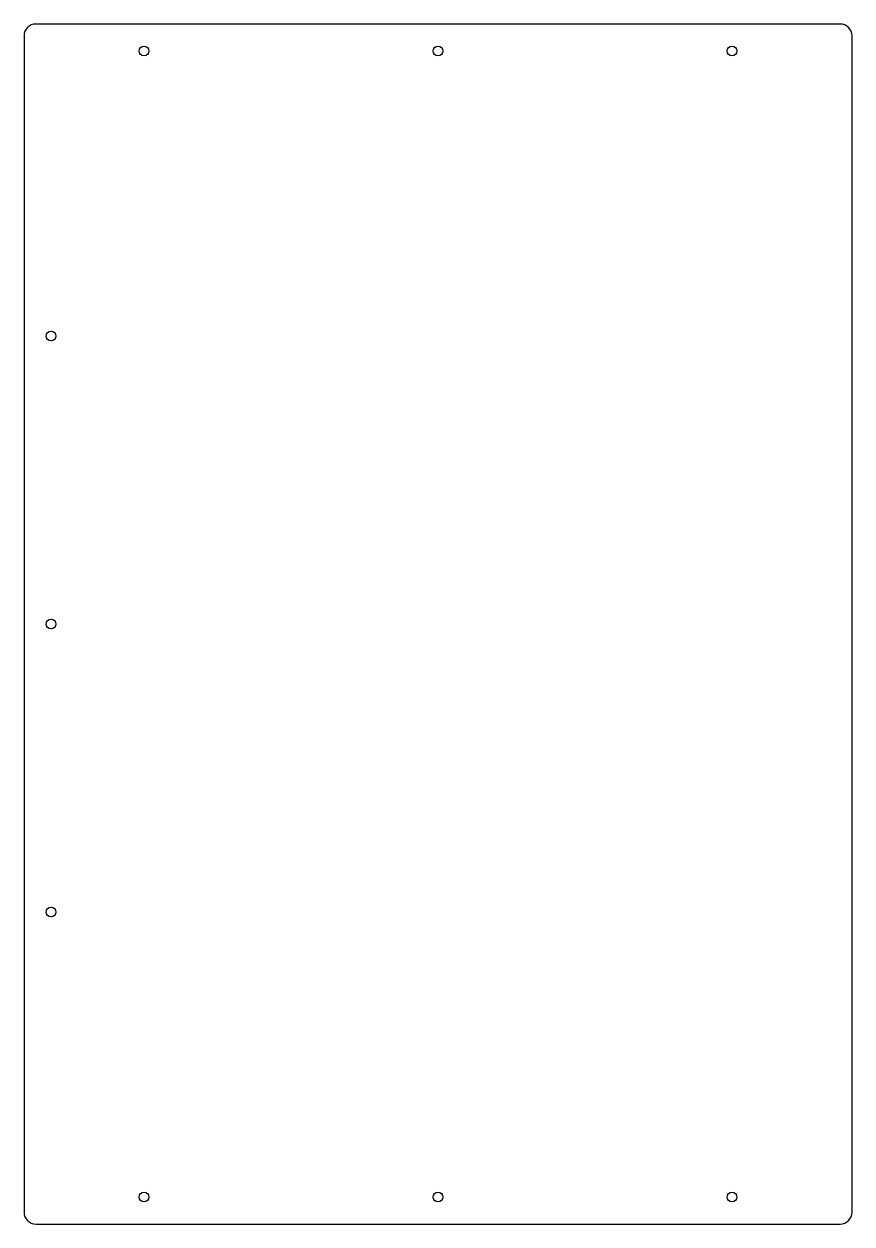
# Model space of a CAD drawing. Header units: millimetres. Extents: x -345 to 345, y -500 to 500.
import ezdxf

# ---------------------------------------------------------------- set-up
doc = ezdxf.new("R2010")
doc.units = ezdxf.units.MM

msp = doc.modelspace()

# ---------------------------------------------------------------- linework, layer by layer
msp.add_lwpolyline([(-345, -490, 0.41421), (-335, -500), (335, -500, 0.41421), (345, -490), (345, 490, 0.41421), (335, 500), (-335, 500, 0.41421), (-345, 490)], format="xyb", close=True)
for centre in [(-245, 477.5), (0, 477.5), (245, 477.5), (-322.5, 240), (-322.5, 0), (-322.5, -240), (-245, -477.5), (0, -477.5), (245, -477.5)]:
    msp.add_circle(centre, 4)

doc.saveas('drawing.dxf')
